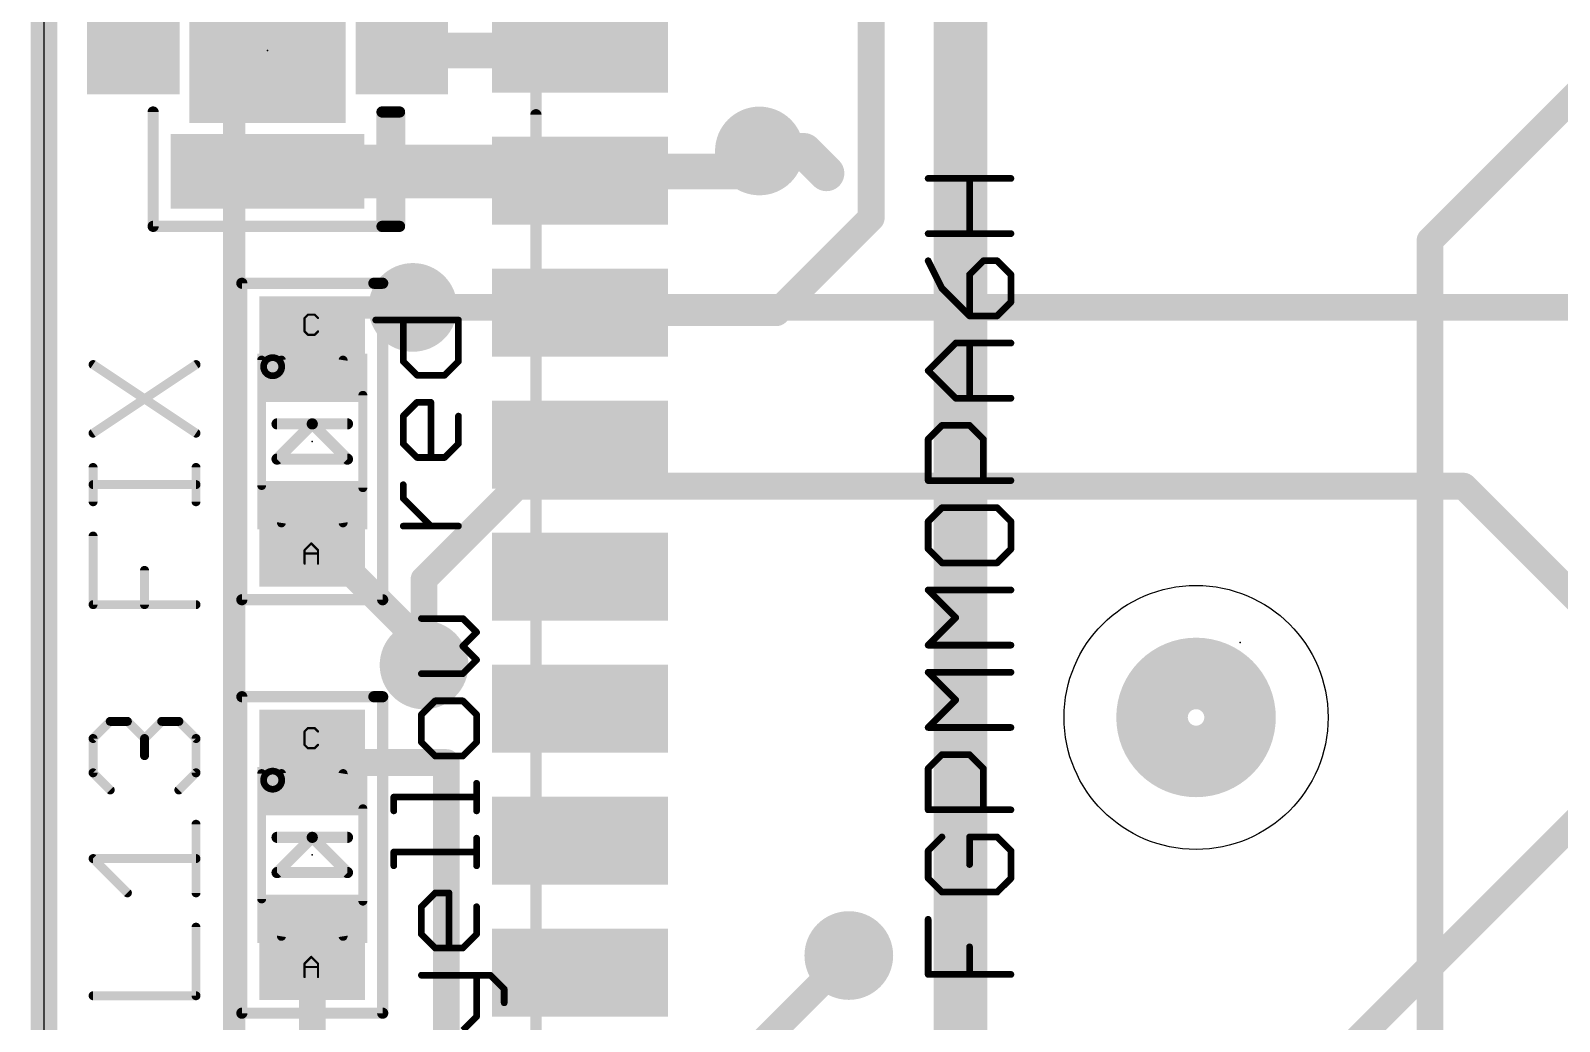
# Model space of a CAD drawing. Extents: x -4.4 to 68.7, y -2.2 to 55.1.
# Drawn here: x -0.15 to 17.22, y 18.05 to 29.31 of the extents above; entities that cross this region are included whole.
import ezdxf

# ---------------------------------------------------------------- set-up
doc = ezdxf.new("R2010")
doc.units = 0
for name, color, linetype in [('1', 12, 'CONTINUOUS'), ('16', 132, 'CONTINUOUS'), ('18', 110, 'CONTINUOUS'), ('20', 53, 'CONTINUOUS'), ('21', 40, 'CONTINUOUS'), ('23', 53, 'CONTINUOUS'), ('27', 253, 'CONTINUOUS'), ('41', 12, 'CONTINUOUS'), ('51', 253, 'CONTINUOUS')]:
    doc.layers.add(name, color=color, linetype=linetype)

# ---------------------------------------------------------------- blocks, each defined once
blk = doc.blocks.new('RECT')
blk.add_solid([(-0.5, -0.5), (0.5, -0.5), (-0.5, 0.5), (0.5, 0.5)])
blk = doc.blocks.new('ROUNDV')
at = {"const_width": 0.5}
blk.add_lwpolyline([(0, -0.25, 1), (0, 0.25, 1), (0, -0.25)], format="xyb", dxfattribs=at)

msp = doc.modelspace()

# ---------------------------------------------------------------- linework, layer by layer
at = {"layer": '1'}
for points, const_width in [([(10.414, 32.004), (10.414, 15.24)], 0.6096), ([(9.398, 27.178), (9.398, 31.496)], 0.3048), ([(19.873, 31.049), (15.748, 26.924)], 0.3048), ([(4.065, 29.083), (6.07, 29.083)], 0.4064), ([(6.07, 29.083), (6.089, 29.102)], 0.4064), ([(7.896, 27.708), (8.128, 27.94)], 0.4064), ([(2.54, 27.708), (5.983, 27.708)], 0.6096), ([(5.983, 27.708), (6.089, 27.602)], 0.6096), ([(2.54, 27.708), (7.896, 27.708)], 0.4064), ([(8.322, 26.102), (9.398, 27.178)], 0.3048), ([(15.748, 26.924), (15.748, 17.78)], 0.3048), ([(3.048, 25.688), (3.522, 26.162)], 0.254), ([(3.522, 26.162), (4.191, 26.162)], 0.254), ([(6.089, 26.102), (8.322, 26.102)], 0.3048), ([(3.048, 23.588), (4.318, 22.318)], 0.3048), ([(4.318, 22.318), (4.318, 22.098)], 0.3048), ([(3.048, 20.989), (4.572, 20.989)], 0.3048), ([(4.572, 20.989), (4.572, 17.102)], 0.3048), ([(3.048, 17.526), (3.048, 18.889)], 0.3048), ([(7.45, 17.102), (9.144, 18.796)], 0.3048)]:
    msp.add_lwpolyline(points, dxfattribs=dict(at, const_width=const_width))
for points, const_width in [([(4.065, 29.1846, 1), (4.065, 28.9814)], 0.2032), ([(5.9982, 29.1548, 1), (6.1418, 29.0112)], 0.2032), ([(6.1608, 29.0302, 1), (6.0172, 29.1738)], 0.2032), ([(6.07, 28.9814, 1), (6.07, 29.1846)], 0.2032), ([(8.1998, 27.8682, 1), (8.0562, 28.0118)], 0.2032), ([(2.54, 27.8604, 1), (2.54, 27.5556)], 0.3048), ([(6.0908, 27.8158, 1), (5.8752, 27.6002)], 0.3048), ([(5.983, 27.5556, 1), (5.983, 27.8604)], 0.3048), ([(2.54, 27.8096, 1), (2.54, 27.6064)], 0.2032), ([(5.9812, 27.4942, 1), (6.1968, 27.7098)], 0.3048), ([(7.8242, 27.7798, 1), (7.9678, 27.6362)], 0.2032), ([(7.896, 27.6064, 1), (7.896, 27.8096)], 0.2032), ([(9.4519, 27.1241, 1), (9.3441, 27.2319)], 0.1524), ([(9.3218, 27.178, 1), (9.4742, 27.178)], 0.1524), ([(15.8242, 26.924, 1), (15.6718, 26.924)], 0.1524), ([(15.6941, 26.9779, 1), (15.8019, 26.8701)], 0.1524), ([(3.522, 26.2255, 1), (3.522, 26.0985)], 0.127), ([(3.5669, 26.1171, 1), (3.4771, 26.2069)], 0.127), ([(4.191, 26.0985, 1), (4.191, 26.2255)], 0.127), ([(6.089, 26.1782, 1), (6.089, 26.0258)], 0.1524), ([(8.2681, 26.1559, 1), (8.3759, 26.0481)], 0.1524), ([(8.322, 26.0258, 1), (8.322, 26.1782)], 0.1524), ([(3.0031, 25.7329, 1), (3.0929, 25.6431)], 0.127), ([(3.1019, 23.6419, 1), (2.9941, 23.5341)], 0.1524), ([(4.3942, 22.318, 1), (4.2418, 22.318)], 0.1524), ([(4.2641, 22.2641, 1), (4.3719, 22.3719)], 0.1524), ([(4.2418, 22.098, 1), (4.3942, 22.098)], 0.1524), ([(3.048, 21.0652, 1), (3.048, 20.9128)], 0.1524), ([(4.6482, 20.989, 1), (4.4958, 20.989)], 0.1524), ([(4.572, 20.9128, 1), (4.572, 21.0652)], 0.1524), ([(3.1242, 18.889, 1), (2.9718, 18.889)], 0.1524), ([(9.1979, 18.7421, 1), (9.0901, 18.8499)], 0.1524)]:
    msp.add_lwpolyline(points, format="xyb", dxfattribs=dict(at, const_width=const_width))
at = {"layer": '16'}
for points, const_width in [([(0, 53.34), (0, 0)], 0.3048), ([(2.159, 6.604), (2.159, 46.609)], 0.254), ([(8.128, 27.94), (8.636, 27.94)], 0.4064), ([(8.636, 27.94), (8.89, 27.686)], 0.4064), ([(4.191, 26.162), (22.606, 26.162)], 0.3048), ([(5.3756, 24.13), (4.318, 23.0724)], 0.3048), ([(16.129, 24.13), (5.3756, 24.13)], 0.3048), ([(16.129, 24.13), (17.78, 22.479)], 0.3048), ([(4.318, 23.0724), (4.318, 22.098)], 0.3048), ([(17.653, 20.574), (14.605, 17.526)], 0.3048)]:
    msp.add_lwpolyline(points, dxfattribs=dict(at, const_width=const_width))
for points, const_width in [([(8.128, 28.0416, 1), (8.128, 27.8384)], 0.2032), ([(8.7078, 28.0118, 1), (8.5642, 27.8682)], 0.2032), ([(8.636, 27.8384, 1), (8.636, 28.0416)], 0.2032), ([(8.8182, 27.6142, 1), (8.9618, 27.7578)], 0.2032), ([(4.191, 26.2382, 1), (4.191, 26.0858)], 0.1524), ([(5.3756, 24.2062, 1), (5.3756, 24.0538)], 0.1524), ([(5.4295, 24.0761, 1), (5.3217, 24.1839)], 0.1524), ([(16.1829, 24.1839, 1), (16.0751, 24.0761)], 0.1524), ([(16.129, 24.0538, 1), (16.129, 24.2062)], 0.1524), ([(4.3942, 23.0724, 1), (4.2418, 23.0724)], 0.1524), ([(4.2641, 23.1263, 1), (4.3719, 23.0185)], 0.1524), ([(4.2418, 22.098, 1), (4.3942, 22.098)], 0.1524)]:
    msp.add_lwpolyline(points, format="xyb", dxfattribs=dict(at, const_width=const_width))
at = {"layer": '20'}
msp.add_line((0, 53.34), (0, 0), dxfattribs=at)
msp.add_circle((13.089, 21.502), 1.5, dxfattribs=at)
at = {"layer": '21'}
for points, const_width in [([(1.24, 27.083), (1.24, 28.383)], 0.127), ([(3.84, 27.083), (3.84, 28.383)], 0.127), ([(4.04, 28.383), (3.84, 28.383)], 0.127), ([(3.94, 27.083), (3.94, 28.383)], 0.127), ([(4.04, 27.083), (4.04, 28.383)], 0.127), ([(5.589, 16.352), (5.589, 28.352)], 0.127), ([(1.24, 27.083), (3.84, 27.083)], 0.127), ([(4.04, 27.083), (3.84, 27.083)], 0.127), ([(2.248, 22.8395), (2.248, 26.4365)], 0.127), ([(2.248, 26.4365), (3.745, 26.4365)], 0.127), ([(3.748, 26.4365), (3.848, 26.4365)], 0.127), ([(3.848, 26.4365), (3.848, 22.8395)], 0.127), ([(0.5578, 24.7328), (1.7272, 25.5124)], 0.1016), ([(0.5578, 25.5124), (1.7272, 24.7328)], 0.1016), ([(2.648, 24.838), (3.048, 24.838)], 0.127), ([(3.048, 24.838), (2.648, 24.438)], 0.127), ([(3.048, 24.838), (3.448, 24.838)], 0.127), ([(3.448, 24.438), (3.048, 24.838)], 0.127), ([(2.648, 24.438), (3.448, 24.438)], 0.127), ([(0.5578, 23.9532), (0.5578, 24.343)], 0.1016), ([(1.7272, 23.9532), (1.7272, 24.343)], 0.1016), ([(1.7272, 24.1481), (0.5578, 24.1481)], 0.1016), ([(0.5578, 22.7838), (0.5578, 23.5634)], 0.1016), ([(1.1425, 22.7838), (1.1425, 23.1736)], 0.1016), ([(1.7272, 22.7838), (0.5578, 22.7838)], 0.1016), ([(3.848, 22.8395), (2.248, 22.8395)], 0.127), ([(2.248, 18.1405), (2.248, 21.7375)], 0.127), ([(2.248, 21.7375), (3.745, 21.7375)], 0.127), ([(3.748, 21.7375), (3.848, 21.7375)], 0.127), ([(3.848, 21.7375), (3.848, 18.1405)], 0.127), ([(0.5578, 21.2623), (0.7527, 21.4572)], 0.1016), ([(0.7527, 21.4572), (0.9476, 21.4572)], 0.1016), ([(0.9476, 21.4572), (1.1425, 21.2623)], 0.1016), ([(1.1425, 21.2623), (1.3374, 21.4572)], 0.1016), ([(1.3374, 21.4572), (1.5323, 21.4572)], 0.1016), ([(1.5323, 21.4572), (1.7272, 21.2623)], 0.1016), ([(0.5578, 20.8725), (0.5578, 21.2623)], 0.1016), ([(1.1425, 21.2623), (1.1425, 21.0674)], 0.1016), ([(1.7272, 21.2623), (1.7272, 20.8725)], 0.1016), ([(0.7527, 20.6776), (0.5578, 20.8725)], 0.1016), ([(1.7272, 20.8725), (1.5323, 20.6776)], 0.1016), ([(1.7272, 19.5082), (1.7272, 20.2878)], 0.1016), ([(2.648, 20.139), (3.048, 20.139)], 0.127), ([(3.048, 20.139), (2.648, 19.739)], 0.127), ([(3.048, 20.139), (3.448, 20.139)], 0.127), ([(3.448, 19.739), (3.048, 20.139)], 0.127), ([(0.9476, 19.5082), (0.5578, 19.898)], 0.1016), ([(0.5578, 19.898), (1.7272, 19.898)], 0.1016), ([(2.648, 19.739), (3.448, 19.739)], 0.127), ([(1.7272, 18.3388), (1.7272, 19.1184)], 0.1016), ([(0.5578, 18.3388), (1.7272, 18.3388)], 0.1016), ([(3.848, 18.1405), (2.248, 18.1405)], 0.127)]:
    msp.add_lwpolyline(points, dxfattribs=dict(at, const_width=const_width))
for points, const_width in [([(1.2717, 28.383, 1), (1.2083, 28.383)], 0.0635), ([(3.8718, 28.383, 1), (3.8083, 28.383)], 0.0635), ([(3.84, 28.4148, 1), (3.84, 28.3513)], 0.0635), ([(3.9718, 28.383, 1), (3.9083, 28.383)], 0.0635), ([(4.0717, 28.383, 1), (4.0083, 28.383)], 0.0635), ([(4.04, 28.3513, 1), (4.04, 28.4148)], 0.0635), ([(5.6208, 28.352, 1), (5.5573, 28.352)], 0.0635), ([(1.24, 27.1148, 1), (1.24, 27.0513)], 0.0635), ([(1.2083, 27.083, 1), (1.2717, 27.083)], 0.0635), ([(3.84, 27.1148, 1), (3.84, 27.0513)], 0.0635), ([(3.8083, 27.083, 1), (3.8718, 27.083)], 0.0635), ([(3.84, 27.0513, 1), (3.84, 27.1148)], 0.0635), ([(3.9083, 27.083, 1), (3.9718, 27.083)], 0.0635), ([(4.0083, 27.083, 1), (4.0717, 27.083)], 0.0635), ([(4.04, 27.0513, 1), (4.04, 27.1148)], 0.0635), ([(2.248, 26.4683, 1), (2.248, 26.4048)], 0.0635), ([(2.2798, 26.4365, 1), (2.2163, 26.4365)], 0.0635), ([(3.748, 26.4683, 1), (3.748, 26.4048)], 0.0635), ([(3.745, 26.4048, 1), (3.745, 26.4683)], 0.0635), ([(3.8798, 26.4365, 1), (3.8163, 26.4365)], 0.0635), ([(3.848, 26.4048, 1), (3.848, 26.4683)], 0.0635), ([(0.5719, 25.5335, 1), (0.5437, 25.4913)], 0.0508), ([(1.7413, 25.4913, 1), (1.7131, 25.5335)], 0.0508), ([(2.648, 24.8697, 1), (2.648, 24.8063)], 0.0635), ([(3.0705, 24.8605, 1), (3.0255, 24.8155)], 0.0635), ([(3.048, 24.8697, 1), (3.048, 24.8063)], 0.0635), ([(3.0705, 24.8155, 1), (3.0255, 24.8605)], 0.0635), ([(3.048, 24.8063, 1), (3.048, 24.8697)], 0.0635), ([(3.448, 24.8063, 1), (3.448, 24.8697)], 0.0635), ([(0.5437, 24.7539, 1), (0.5719, 24.7117)], 0.0508), ([(1.7131, 24.7117, 1), (1.7413, 24.7539)], 0.0508), ([(2.6255, 24.4605, 1), (2.6705, 24.4155)], 0.0635), ([(2.648, 24.4698, 1), (2.648, 24.4063)], 0.0635), ([(3.4255, 24.4155, 1), (3.4705, 24.4605)], 0.0635), ([(3.448, 24.4063, 1), (3.448, 24.4698)], 0.0635), ([(0.5832, 24.343, 1), (0.5324, 24.343)], 0.0508), ([(1.7526, 24.343, 1), (1.7018, 24.343)], 0.0508), ([(0.5578, 24.1735, 1), (0.5578, 24.1227)], 0.0508), ([(1.7272, 24.1227, 1), (1.7272, 24.1735)], 0.0508), ([(0.5324, 23.9532, 1), (0.5832, 23.9532)], 0.0508), ([(1.7018, 23.9532, 1), (1.7526, 23.9532)], 0.0508), ([(0.5832, 23.5634, 1), (0.5324, 23.5634)], 0.0508), ([(1.1679, 23.1736, 1), (1.1171, 23.1736)], 0.0508), ([(0.5578, 22.8092, 1), (0.5578, 22.7584)], 0.0508), ([(0.5324, 22.7838, 1), (0.5832, 22.7838)], 0.0508), ([(1.1171, 22.7838, 1), (1.1679, 22.7838)], 0.0508), ([(1.7272, 22.7584, 1), (1.7272, 22.8092)], 0.0508), ([(2.248, 22.8712, 1), (2.248, 22.8078)], 0.0635), ([(2.2163, 22.8395, 1), (2.2798, 22.8395)], 0.0635), ([(3.8163, 22.8395, 1), (3.8798, 22.8395)], 0.0635), ([(3.848, 22.8078, 1), (3.848, 22.8712)], 0.0635), ([(2.248, 21.7692, 1), (2.248, 21.7058)], 0.0635), ([(2.2798, 21.7375, 1), (2.2163, 21.7375)], 0.0635), ([(3.748, 21.7692, 1), (3.748, 21.7058)], 0.0635), ([(3.745, 21.7058, 1), (3.745, 21.7692)], 0.0635), ([(3.8798, 21.7375, 1), (3.8163, 21.7375)], 0.0635), ([(3.848, 21.7058, 1), (3.848, 21.7692)], 0.0635), ([(0.7527, 21.4826, 1), (0.7527, 21.4318)], 0.0508), ([(0.7707, 21.4392, 1), (0.7347, 21.4752)], 0.0508), ([(0.9656, 21.4752, 1), (0.9296, 21.4392)], 0.0508), ([(0.9476, 21.4318, 1), (0.9476, 21.4826)], 0.0508), ([(1.3374, 21.4826, 1), (1.3374, 21.4318)], 0.0508), ([(1.3554, 21.4392, 1), (1.3194, 21.4752)], 0.0508), ([(1.5503, 21.4752, 1), (1.5143, 21.4392)], 0.0508), ([(1.5323, 21.4318, 1), (1.5323, 21.4826)], 0.0508), ([(0.5398, 21.2803, 1), (0.5758, 21.2443)], 0.0508), ([(0.5832, 21.2623, 1), (0.5324, 21.2623)], 0.0508), ([(1.1245, 21.2803, 1), (1.1605, 21.2443)], 0.0508), ([(1.1679, 21.2623, 1), (1.1171, 21.2623)], 0.0508), ([(1.1245, 21.2443, 1), (1.1605, 21.2803)], 0.0508), ([(1.7526, 21.2623, 1), (1.7018, 21.2623)], 0.0508), ([(1.7092, 21.2443, 1), (1.7452, 21.2803)], 0.0508), ([(1.1171, 21.0674, 1), (1.1679, 21.0674)], 0.0508), ([(0.5758, 20.8905, 1), (0.5398, 20.8545)], 0.0508), ([(0.5324, 20.8725, 1), (0.5832, 20.8725)], 0.0508), ([(1.7018, 20.8725, 1), (1.7526, 20.8725)], 0.0508), ([(1.7452, 20.8545, 1), (1.7092, 20.8905)], 0.0508), ([(0.7347, 20.6596, 1), (0.7707, 20.6956)], 0.0508), ([(1.5143, 20.6956, 1), (1.5503, 20.6596)], 0.0508), ([(1.7526, 20.2878, 1), (1.7018, 20.2878)], 0.0508), ([(2.648, 20.1707, 1), (2.648, 20.1073)], 0.0635), ([(3.0705, 20.1615, 1), (3.0255, 20.1165)], 0.0635), ([(3.048, 20.1707, 1), (3.048, 20.1073)], 0.0635), ([(3.0705, 20.1165, 1), (3.0255, 20.1615)], 0.0635), ([(3.048, 20.1073, 1), (3.048, 20.1707)], 0.0635), ([(3.448, 20.1073, 1), (3.448, 20.1707)], 0.0635), ([(0.5758, 19.916, 1), (0.5398, 19.88)], 0.0508), ([(0.5578, 19.9234, 1), (0.5578, 19.8726)], 0.0508), ([(1.7272, 19.8726, 1), (1.7272, 19.9234)], 0.0508), ([(2.648, 19.7707, 1), (2.648, 19.7073)], 0.0635), ([(3.448, 19.7073, 1), (3.448, 19.7707)], 0.0635), ([(2.6255, 19.7615, 1), (2.6705, 19.7165)], 0.0635), ([(3.4255, 19.7165, 1), (3.4705, 19.7615)], 0.0635), ([(0.9296, 19.4902, 1), (0.9656, 19.5262)], 0.0508), ([(1.7018, 19.5082, 1), (1.7526, 19.5082)], 0.0508), ([(1.7526, 19.1184, 1), (1.7018, 19.1184)], 0.0508), ([(0.5578, 18.3642, 1), (0.5578, 18.3134)], 0.0508), ([(1.7018, 18.3388, 1), (1.7526, 18.3388)], 0.0508), ([(1.7272, 18.3134, 1), (1.7272, 18.3642)], 0.0508), ([(2.248, 18.1722, 1), (2.248, 18.1088)], 0.0635), ([(2.2163, 18.1405, 1), (2.2798, 18.1405)], 0.0635), ([(3.8163, 18.1405, 1), (3.8798, 18.1405)], 0.0635), ([(3.848, 18.1088, 1), (3.848, 18.1722)], 0.0635)]:
    msp.add_lwpolyline(points, format="xyb", dxfattribs=dict(at, const_width=const_width))
at = {"layer": '23'}
for p in [(2.54, 29.083), (3.048, 24.638), (13.589, 22.352), (3.048, 19.939)]:
    msp.add_point(p, dxfattribs=at)
at = {"layer": '27', "const_width": 0.0762}
for points in [[(10.0453, 27.6278), (10.9859, 27.6278)], [(10.5156, 27.0008), (10.5156, 27.6278)], [(10.9859, 27.0008), (10.0453, 27.0008)], [(10.0453, 26.6923), (10.2021, 26.3788)], [(10.6724, 26.6923), (10.5156, 26.5356)], [(10.8291, 26.6923), (10.6724, 26.6923)], [(10.9859, 26.5356), (10.8291, 26.6923)], [(10.2021, 26.3788), (10.5156, 26.0653)], [(10.5156, 26.5356), (10.5156, 26.0653)], [(10.9859, 26.222), (10.9859, 26.5356)], [(10.8291, 26.0653), (10.9859, 26.222)], [(3.7683, 26.0186), (4.7089, 26.0186)], [(4.0818, 25.5483), (4.0818, 26.0186)], [(4.7089, 26.0186), (4.7089, 25.5483)], [(10.5156, 26.0653), (10.8291, 26.0653)], [(10.0453, 25.4433), (10.3588, 25.7568)], [(10.3588, 25.7568), (10.9859, 25.7568)], [(10.5156, 25.1297), (10.5156, 25.7568)], [(4.2386, 25.3916), (4.0818, 25.5483)], [(4.7089, 25.5483), (4.5521, 25.3916)], [(4.5521, 25.3916), (4.2386, 25.3916)], [(10.3588, 25.1297), (10.0453, 25.4433)], [(4.0818, 24.9264), (4.2386, 25.0831)], [(4.2386, 25.0831), (4.3954, 25.0831)], [(4.3954, 25.0831), (4.3954, 24.4561)], [(10.9859, 25.1297), (10.3588, 25.1297)], [(4.0818, 24.6128), (4.0818, 24.9264)], [(4.7089, 24.9264), (4.7089, 24.6128)], [(10.0453, 24.6645), (10.2021, 24.8213)], [(10.2021, 24.8213), (10.5156, 24.8213)], [(10.5156, 24.8213), (10.6724, 24.6645)], [(10.0453, 24.1942), (10.0453, 24.6645)], [(10.6724, 24.6645), (10.6724, 24.1942)], [(4.2386, 24.4561), (4.0818, 24.6128)], [(4.5521, 24.4561), (4.2386, 24.4561)], [(4.7089, 24.6128), (4.5521, 24.4561)], [(4.0818, 23.99), (4.0818, 24.1468)], [(10.9859, 24.1942), (10.0453, 24.1942)], [(4.3954, 23.6765), (4.0818, 23.99)], [(10.2021, 23.8858), (10.0453, 23.729)], [(10.8291, 23.8858), (10.2021, 23.8858)], [(10.9859, 23.729), (10.8291, 23.8858)], [(4.7089, 23.6765), (4.0818, 23.6765)], [(10.0453, 23.729), (10.0453, 23.4155)], [(10.9859, 23.4155), (10.9859, 23.729)], [(10.0453, 23.4155), (10.2021, 23.2587)], [(10.8291, 23.2587), (10.9859, 23.4155)], [(10.2021, 23.2587), (10.8291, 23.2587)], [(10.3588, 22.6367), (10.0453, 22.9502)], [(10.0453, 22.9502), (10.9859, 22.9502)], [(4.7581, 22.6261), (4.2878, 22.6261)], [(4.9149, 22.4693), (4.7581, 22.6261)], [(10.0453, 22.3232), (10.3588, 22.6367)], [(4.7581, 22.3125), (4.9149, 22.4693)], [(4.9149, 22.1558), (4.7581, 22.3125)], [(10.9859, 22.3232), (10.0453, 22.3232)], [(4.7581, 21.999), (4.9149, 22.1558)], [(4.2878, 21.999), (4.7581, 21.999)], [(10.3588, 21.7012), (10.0453, 22.0147)], [(10.0453, 22.0147), (10.9859, 22.0147)], [(4.4446, 21.6906), (4.2878, 21.5338)], [(4.7581, 21.6906), (4.4446, 21.6906)], [(4.9149, 21.5338), (4.7581, 21.6906)], [(10.0453, 21.3877), (10.3588, 21.7012)], [(4.2878, 21.5338), (4.2878, 21.2203)], [(4.9149, 21.2203), (4.9149, 21.5338)], [(10.9859, 21.3877), (10.0453, 21.3877)], [(4.2878, 21.2203), (4.4446, 21.0635)], [(4.7581, 21.0635), (4.9149, 21.2203)], [(4.4446, 21.0635), (4.7581, 21.0635)], [(10.0453, 20.9224), (10.2021, 21.0792)], [(10.2021, 21.0792), (10.5156, 21.0792)], [(10.5156, 21.0792), (10.6724, 20.9224)], [(10.0453, 20.4521), (10.0453, 20.9224)], [(10.6724, 20.9224), (10.6724, 20.4521)], [(4.9149, 20.4398), (4.9149, 20.7534)], [(3.9743, 20.4398), (3.9743, 20.5966)], [(3.9743, 20.5966), (4.9149, 20.5966)], [(10.9859, 20.4521), (10.0453, 20.4521)], [(4.9149, 19.8161), (4.9149, 20.1297)], [(10.2021, 20.1437), (10.0453, 19.9869)], [(10.8291, 20.1437), (10.5156, 20.1437)], [(10.5156, 20.1437), (10.5156, 19.8302)], [(10.9859, 19.9869), (10.8291, 20.1437)], [(3.9743, 19.8161), (3.9743, 19.9729)], [(3.9743, 19.9729), (4.9149, 19.9729)], [(10.0453, 19.9869), (10.0453, 19.6734)], [(10.9859, 19.6734), (10.9859, 19.9869)], [(10.0453, 19.6734), (10.2021, 19.5166)], [(10.8291, 19.5166), (10.9859, 19.6734)], [(4.2878, 19.3509), (4.4446, 19.5077)], [(4.4446, 19.5077), (4.6014, 19.5077)], [(4.6014, 19.5077), (4.6014, 18.8806)], [(10.2021, 19.5166), (10.8291, 19.5166)], [(4.2878, 19.0374), (4.2878, 19.3509)], [(4.9149, 19.3509), (4.9149, 19.0374)], [(10.0453, 18.5811), (10.0453, 19.2082)], [(4.4446, 18.8806), (4.2878, 19.0374)], [(4.9149, 19.0374), (4.7581, 18.8806)], [(4.7581, 18.8806), (4.4446, 18.8806)], [(10.5156, 18.5811), (10.5156, 18.8946)], [(4.2878, 18.5722), (5.0717, 18.5722)], [(4.9149, 18.1019), (4.9149, 18.5722)], [(5.0717, 18.5722), (5.2284, 18.4154)], [(10.9859, 18.5811), (10.0453, 18.5811)], [(5.2284, 18.4154), (5.2284, 18.2586)], [(4.7581, 17.9451), (4.9149, 18.1019)]]:
    msp.add_lwpolyline(points, dxfattribs=at)
at = {"layer": '27', "const_width": 0.0381}
for points in [[(10.0453, 27.6469, 1), (10.0453, 27.6088)], [(10.5347, 27.6278, 1), (10.4966, 27.6278)], [(10.9859, 27.6088, 1), (10.9859, 27.6469)], [(10.0453, 27.0198, 1), (10.0453, 26.9817)], [(10.4966, 27.0008, 1), (10.5347, 27.0008)], [(10.9859, 26.9817, 1), (10.9859, 27.0198)], [(10.0623, 26.7008, 1), (10.0283, 26.6838)], [(10.6724, 26.7114, 1), (10.6724, 26.6733)], [(10.6858, 26.6788, 1), (10.6589, 26.7058)], [(10.8426, 26.7058, 1), (10.8157, 26.6788)], [(10.8291, 26.6733, 1), (10.8291, 26.7114)], [(10.2155, 26.3923, 1), (10.1886, 26.3653)], [(10.185, 26.3703, 1), (10.2191, 26.3873)], [(10.5021, 26.549, 1), (10.5291, 26.5221)], [(10.5347, 26.5356, 1), (10.4966, 26.5356)], [(11.005, 26.5356, 1), (10.9669, 26.5356)], [(10.9724, 26.5221, 1), (10.9994, 26.549)], [(10.9669, 26.222, 1), (11.005, 26.222)], [(10.9994, 26.2085, 1), (10.9724, 26.2355)], [(3.7683, 26.0377, 1), (3.7683, 25.9996)], [(4.1009, 26.0186, 1), (4.0628, 26.0186)], [(4.7279, 26.0186, 1), (4.6898, 26.0186)], [(4.7089, 25.9996, 1), (4.7089, 26.0377)], [(10.5156, 26.0843, 1), (10.5156, 26.0462)], [(10.4966, 26.0653, 1), (10.5347, 26.0653)], [(10.5021, 26.0518, 1), (10.5291, 26.0787)], [(10.8157, 26.0787, 1), (10.8426, 26.0518)], [(10.8291, 26.0462, 1), (10.8291, 26.0843)], [(10.3588, 25.7759, 1), (10.3588, 25.7378)], [(10.3723, 25.7433, 1), (10.3454, 25.7703)], [(10.5347, 25.7568, 1), (10.4966, 25.7568)], [(10.9859, 25.7378, 1), (10.9859, 25.7759)], [(4.0953, 25.5618, 1), (4.0684, 25.5349)], [(4.0628, 25.5483, 1), (4.1009, 25.5483)], [(4.6898, 25.5483, 1), (4.7279, 25.5483)], [(4.7224, 25.5349, 1), (4.6954, 25.5618)], [(4.2386, 25.4106, 1), (4.2386, 25.3725)], [(4.2251, 25.3781, 1), (4.2521, 25.405)], [(4.5387, 25.405, 1), (4.5656, 25.3781)], [(4.5521, 25.3725, 1), (4.5521, 25.4106)], [(10.0588, 25.4567, 1), (10.0318, 25.4298)], [(10.0318, 25.4567, 1), (10.0588, 25.4298)], [(4.2386, 25.1022, 1), (4.2386, 25.0641)], [(4.2521, 25.0697, 1), (4.2251, 25.0966)], [(4.4144, 25.0831, 1), (4.3763, 25.0831)], [(4.3954, 25.0641, 1), (4.3954, 25.1022)], [(10.3588, 25.1488, 1), (10.3588, 25.1107)], [(10.3454, 25.1163, 1), (10.3723, 25.1432)], [(10.4966, 25.1297, 1), (10.5347, 25.1297)], [(10.9859, 25.1107, 1), (10.9859, 25.1488)], [(4.1009, 24.9264, 1), (4.0628, 24.9264)], [(4.0684, 24.9398, 1), (4.0953, 24.9129)], [(4.7279, 24.9264, 1), (4.6898, 24.9264)], [(10.2021, 24.8403, 1), (10.2021, 24.8022)], [(10.2155, 24.8078, 1), (10.1886, 24.8348)], [(10.5291, 24.8348, 1), (10.5021, 24.8078)], [(10.5156, 24.8022, 1), (10.5156, 24.8403)], [(10.0643, 24.6645, 1), (10.0262, 24.6645)], [(10.0318, 24.678, 1), (10.0588, 24.651)], [(10.6914, 24.6645, 1), (10.6533, 24.6645)], [(10.6589, 24.651, 1), (10.6858, 24.678)], [(4.0953, 24.6263, 1), (4.0684, 24.5994)], [(4.0628, 24.6128, 1), (4.1009, 24.6128)], [(4.2386, 24.4751, 1), (4.2386, 24.437)], [(4.5521, 24.437, 1), (4.5521, 24.4751)], [(4.6898, 24.6128, 1), (4.7279, 24.6128)], [(4.7224, 24.5994, 1), (4.6954, 24.6263)], [(4.2251, 24.4426, 1), (4.2521, 24.4695)], [(4.3763, 24.4561, 1), (4.4144, 24.4561)], [(4.5387, 24.4695, 1), (4.5656, 24.4426)], [(4.1009, 24.1468, 1), (4.0628, 24.1468)], [(10.0262, 24.1942, 1), (10.0643, 24.1942)], [(10.0453, 24.2133, 1), (10.0453, 24.1752)], [(10.6533, 24.1942, 1), (10.6914, 24.1942)], [(10.9859, 24.1752, 1), (10.9859, 24.2133)], [(4.0953, 24.0035, 1), (4.0684, 23.9765)], [(4.0628, 23.99, 1), (4.1009, 23.99)], [(10.2021, 23.9048, 1), (10.2021, 23.8667)], [(10.2155, 23.8723, 1), (10.1886, 23.8992)], [(10.8426, 23.8992, 1), (10.8157, 23.8723)], [(10.8291, 23.8667, 1), (10.8291, 23.9048)], [(4.0818, 23.6955, 1), (4.0818, 23.6574)], [(4.3819, 23.663, 1), (4.4088, 23.6899)], [(4.7089, 23.6574, 1), (4.7089, 23.6955)], [(10.0643, 23.729, 1), (10.0262, 23.729)], [(10.0318, 23.7425, 1), (10.0588, 23.7155)], [(11.005, 23.729, 1), (10.9669, 23.729)], [(10.9724, 23.7155, 1), (10.9994, 23.7425)], [(10.0588, 23.4289, 1), (10.0318, 23.402)], [(10.9994, 23.402, 1), (10.9724, 23.4289)], [(10.0262, 23.4155, 1), (10.0643, 23.4155)], [(10.2021, 23.2777, 1), (10.2021, 23.2396)], [(10.1886, 23.2452, 1), (10.2155, 23.2722)], [(10.8157, 23.2722, 1), (10.8426, 23.2452)], [(10.8291, 23.2396, 1), (10.8291, 23.2777)], [(10.9669, 23.4155, 1), (11.005, 23.4155)], [(10.0588, 22.9637, 1), (10.0318, 22.9368)], [(10.0453, 22.9693, 1), (10.0453, 22.9312)], [(10.9859, 22.9312, 1), (10.9859, 22.9693)], [(4.2878, 22.6451, 1), (4.2878, 22.607)], [(4.7716, 22.6396, 1), (4.7447, 22.6126)], [(4.7581, 22.607, 1), (4.7581, 22.6451)], [(10.3723, 22.6232, 1), (10.3454, 22.6502)], [(10.3454, 22.6232, 1), (10.3723, 22.6502)], [(4.9284, 22.4558, 1), (4.9014, 22.4828)], [(4.9014, 22.4558, 1), (4.9284, 22.4828)], [(4.7716, 22.326, 1), (4.7447, 22.2991)], [(4.7447, 22.326, 1), (4.7716, 22.2991)], [(10.0453, 22.3422, 1), (10.0453, 22.3041)], [(10.0318, 22.3366, 1), (10.0588, 22.3097)], [(10.9859, 22.3041, 1), (10.9859, 22.3422)], [(4.9014, 22.1423, 1), (4.9284, 22.1692)], [(4.9284, 22.1423, 1), (4.9014, 22.1692)], [(4.2878, 22.0181, 1), (4.2878, 21.98)], [(4.7447, 22.0125, 1), (4.7716, 21.9855)], [(4.7581, 21.98, 1), (4.7581, 22.0181)], [(10.0588, 22.0282, 1), (10.0318, 22.0013)], [(10.0453, 22.0338, 1), (10.0453, 21.9957)], [(10.9859, 21.9957, 1), (10.9859, 22.0338)], [(4.4446, 21.7096, 1), (4.4446, 21.6715)], [(4.4581, 21.6771, 1), (4.4311, 21.704)], [(4.7716, 21.704, 1), (4.7447, 21.6771)], [(4.7581, 21.6715, 1), (4.7581, 21.7096)], [(10.3723, 21.6877, 1), (10.3454, 21.7147)], [(10.3454, 21.6877, 1), (10.3723, 21.7147)], [(4.3069, 21.5338, 1), (4.2688, 21.5338)], [(4.2744, 21.5473, 1), (4.3013, 21.5203)], [(4.934, 21.5338, 1), (4.8959, 21.5338)], [(4.9014, 21.5203, 1), (4.9284, 21.5473)], [(10.0453, 21.4067, 1), (10.0453, 21.3686)], [(10.0318, 21.4011, 1), (10.0588, 21.3742)], [(10.9859, 21.3686, 1), (10.9859, 21.4067)], [(4.2688, 21.2203, 1), (4.3069, 21.2203)], [(4.3013, 21.2337, 1), (4.2744, 21.2068)], [(4.8959, 21.2203, 1), (4.934, 21.2203)], [(4.9284, 21.2068, 1), (4.9014, 21.2337)], [(4.4446, 21.0825, 1), (4.4446, 21.0444)], [(4.4311, 21.05, 1), (4.4581, 21.077)], [(4.7447, 21.077, 1), (4.7716, 21.05)], [(4.7581, 21.0444, 1), (4.7581, 21.0825)], [(10.2021, 21.0983, 1), (10.2021, 21.0602)], [(10.2155, 21.0657, 1), (10.1886, 21.0927)], [(10.5291, 21.0927, 1), (10.5021, 21.0657)], [(10.5156, 21.0602, 1), (10.5156, 21.0983)], [(10.0643, 20.9224, 1), (10.0262, 20.9224)], [(10.0318, 20.9359, 1), (10.0588, 20.909)], [(10.6914, 20.9224, 1), (10.6533, 20.9224)], [(10.6589, 20.909, 1), (10.6858, 20.9359)], [(4.934, 20.7534, 1), (4.8959, 20.7534)], [(3.9933, 20.5966, 1), (3.9552, 20.5966)], [(3.9743, 20.6156, 1), (3.9743, 20.5775)], [(4.9149, 20.5775, 1), (4.9149, 20.6156)], [(3.9552, 20.4398, 1), (3.9933, 20.4398)], [(4.8959, 20.4398, 1), (4.934, 20.4398)], [(10.0262, 20.4521, 1), (10.0643, 20.4521)], [(10.0453, 20.4712, 1), (10.0453, 20.4331)], [(10.6533, 20.4521, 1), (10.6914, 20.4521)], [(10.9859, 20.4331, 1), (10.9859, 20.4712)], [(4.934, 20.1297, 1), (4.8959, 20.1297)], [(10.2155, 20.1302, 1), (10.1886, 20.1572)], [(10.5156, 20.1627, 1), (10.5156, 20.1246)], [(10.5347, 20.1437, 1), (10.4966, 20.1437)], [(10.8426, 20.1572, 1), (10.8157, 20.1302)], [(10.8291, 20.1246, 1), (10.8291, 20.1627)], [(3.9743, 19.992, 1), (3.9743, 19.9539)], [(3.9933, 19.9729, 1), (3.9552, 19.9729)], [(4.9149, 19.9539, 1), (4.9149, 19.992)], [(10.0643, 19.9869, 1), (10.0262, 19.9869)], [(10.0318, 20.0004, 1), (10.0588, 19.9734)], [(11.005, 19.9869, 1), (10.9669, 19.9869)], [(10.9724, 19.9734, 1), (10.9994, 20.0004)], [(3.9552, 19.8161, 1), (3.9933, 19.8161)], [(4.8959, 19.8161, 1), (4.934, 19.8161)], [(10.4966, 19.8302, 1), (10.5347, 19.8302)], [(10.0262, 19.6734, 1), (10.0643, 19.6734)], [(10.0588, 19.6869, 1), (10.0318, 19.6599)], [(10.9669, 19.6734, 1), (11.005, 19.6734)], [(10.9994, 19.6599, 1), (10.9724, 19.6869)], [(4.4446, 19.5267, 1), (4.4446, 19.4886)], [(4.4581, 19.4942, 1), (4.4311, 19.5212)], [(4.6204, 19.5077, 1), (4.5823, 19.5077)], [(4.6014, 19.4886, 1), (4.6014, 19.5267)], [(10.2021, 19.5357, 1), (10.2021, 19.4976)], [(10.1886, 19.5031, 1), (10.2155, 19.5301)], [(10.8157, 19.5301, 1), (10.8426, 19.5031)], [(10.8291, 19.4976, 1), (10.8291, 19.5357)], [(4.3069, 19.3509, 1), (4.2688, 19.3509)], [(4.2744, 19.3644, 1), (4.3013, 19.3374)], [(4.934, 19.3509, 1), (4.8959, 19.3509)], [(10.0643, 19.2082, 1), (10.0262, 19.2082)], [(4.3013, 19.0509, 1), (4.2744, 19.0239)], [(4.2688, 19.0374, 1), (4.3069, 19.0374)], [(4.8959, 19.0374, 1), (4.934, 19.0374)], [(4.9284, 19.0239, 1), (4.9014, 19.0509)], [(4.4446, 18.8997, 1), (4.4446, 18.8616)], [(4.4311, 18.8671, 1), (4.4581, 18.8941)], [(4.5823, 18.8806, 1), (4.6204, 18.8806)], [(4.7447, 18.8941, 1), (4.7716, 18.8671)], [(4.7581, 18.8616, 1), (4.7581, 18.8997)], [(10.5347, 18.8946, 1), (10.4966, 18.8946)], [(4.2878, 18.5912, 1), (4.2878, 18.5531)], [(4.934, 18.5722, 1), (4.8959, 18.5722)], [(5.0851, 18.5856, 1), (5.0582, 18.5587)], [(5.0717, 18.5531, 1), (5.0717, 18.5912)], [(10.0262, 18.5811, 1), (10.0643, 18.5811)], [(10.0453, 18.6001, 1), (10.0453, 18.562)], [(10.4966, 18.5811, 1), (10.5347, 18.5811)], [(10.9859, 18.562, 1), (10.9859, 18.6001)], [(5.2475, 18.4154, 1), (5.2094, 18.4154)], [(5.215, 18.4019, 1), (5.2419, 18.4289)], [(5.2094, 18.2586, 1), (5.2475, 18.2586)], [(4.8959, 18.1019, 1), (4.934, 18.1019)], [(4.9284, 18.0884, 1), (4.9014, 18.1153)]]:
    msp.add_lwpolyline(points, format="xyb", dxfattribs=at)
at = {"layer": '51'}
for points, const_width in [([(5.589, 14.352), (5.589, 30.352)], 0.127), ([(2.9988, 26.0795), (2.9607, 26.0414)], 0.0254), ([(3.0751, 26.0795), (2.9988, 26.0795)], 0.0254), ([(3.1132, 26.0414), (3.0751, 26.0795)], 0.0254), ([(2.9607, 26.0414), (2.9607, 25.8888)], 0.0254), ([(2.9607, 25.8888), (2.9988, 25.8507)], 0.0254), ([(3.0751, 25.8507), (3.1132, 25.8888)], 0.0254), ([(2.9988, 25.8507), (3.0751, 25.8507)], 0.0254), ([(2.473, 24.138), (2.473, 25.563)], 0.1016), ([(3.623, 25.163), (3.623, 24.113)], 0.1016), ([(2.9607, 23.4032), (3.037, 23.4795)], 0.0254), ([(3.037, 23.4795), (3.1132, 23.4032)], 0.0254), ([(2.9607, 23.2507), (2.9607, 23.4032)], 0.0254), ([(2.9607, 23.3651), (3.1132, 23.3651)], 0.0254), ([(3.1132, 23.4032), (3.1132, 23.2507)], 0.0254), ([(2.9988, 21.3805), (2.9607, 21.3424)], 0.0254), ([(3.0751, 21.3805), (2.9988, 21.3805)], 0.0254), ([(3.1132, 21.3424), (3.0751, 21.3805)], 0.0254), ([(2.9607, 21.3424), (2.9607, 21.1898)], 0.0254), ([(2.9607, 21.1898), (2.9988, 21.1517)], 0.0254), ([(3.0751, 21.1517), (3.1132, 21.1898)], 0.0254), ([(2.9988, 21.1517), (3.0751, 21.1517)], 0.0254), ([(2.473, 19.439), (2.473, 20.864)], 0.1016), ([(3.623, 20.464), (3.623, 19.414)], 0.1016), ([(2.9607, 18.7042), (3.037, 18.7805)], 0.0254), ([(3.037, 18.7805), (3.1132, 18.7042)], 0.0254), ([(2.9607, 18.5517), (2.9607, 18.7042)], 0.0254), ([(2.9607, 18.6661), (3.1132, 18.6661)], 0.0254), ([(3.1132, 18.7042), (3.1132, 18.5517)], 0.0254)]:
    msp.add_lwpolyline(points, dxfattribs=dict(at, const_width=const_width))
for points, const_width in [([(2.9988, 26.0858, 1), (2.9988, 26.0731)], 0.0127), ([(3.0033, 26.075, 1), (2.9943, 26.084)], 0.0127), ([(3.0796, 26.084, 1), (3.0706, 26.075)], 0.0127), ([(3.0751, 26.0731, 1), (3.0751, 26.0858)], 0.0127), ([(2.9562, 26.0459, 1), (2.9652, 26.0369)], 0.0127), ([(2.9652, 25.8933, 1), (2.9562, 25.8843)], 0.0127), ([(2.967, 26.0414, 1), (2.9544, 26.0414)], 0.0127), ([(2.9544, 25.8888, 1), (2.967, 25.8888)], 0.0127), ([(3.1087, 26.0369, 1), (3.1177, 26.0459)], 0.0127), ([(3.1177, 25.8843, 1), (3.1087, 25.8933)], 0.0127), ([(2.9988, 25.8571, 1), (2.9988, 25.8443)], 0.0127), ([(2.9943, 25.8462, 1), (3.0033, 25.8552)], 0.0127), ([(3.0706, 25.8552, 1), (3.0796, 25.8462)], 0.0127), ([(3.0751, 25.8443, 1), (3.0751, 25.8571)], 0.0127), ([(2.4984, 25.563, 1), (2.4476, 25.563)], 0.0508), ([(2.598, 25.385, 1), (2.598, 25.591, 1), (2.598, 25.385)], 0.0762), ([(2.698, 25.563, 0.8571), (3.398, 25.563)], 0.1016), ([(2.7231, 25.5669, 1), (2.6729, 25.5591)], 0.0508), ([(3.4231, 25.5591, 1), (3.3729, 25.5669)], 0.0508), ([(3.6484, 25.163, 1), (3.5976, 25.163)], 0.0508), ([(2.4476, 24.138, 1), (2.4984, 24.138)], 0.0508), ([(3.398, 23.713, 0.8571), (2.698, 23.713)], 0.1016), ([(3.5976, 24.113, 1), (3.6484, 24.113)], 0.0508), ([(2.6729, 23.7169, 1), (2.7231, 23.7091)], 0.0508), ([(3.3729, 23.7091, 1), (3.4231, 23.7169)], 0.0508), ([(3.0415, 23.484, 1), (3.0325, 23.475)], 0.0127), ([(3.0415, 23.475, 1), (3.0325, 23.484)], 0.0127), ([(2.9562, 23.4077, 1), (2.9652, 23.3987)], 0.0127), ([(2.9607, 23.3714, 1), (2.9607, 23.3587)], 0.0127), ([(2.967, 23.4032, 1), (2.9544, 23.4032)], 0.0127), ([(3.1196, 23.4032, 1), (3.1069, 23.4032)], 0.0127), ([(3.1087, 23.3987, 1), (3.1177, 23.4077)], 0.0127), ([(3.1132, 23.3587, 1), (3.1132, 23.3714)], 0.0127), ([(2.9544, 23.2507, 1), (2.967, 23.2507)], 0.0127), ([(3.1069, 23.2507, 1), (3.1196, 23.2507)], 0.0127), ([(13.089, 21.002, 1), (13.089, 22.002, 1), (13.089, 21.002)], 0.8128), ([(2.9988, 21.3868, 1), (2.9988, 21.3741)], 0.0127), ([(3.0033, 21.376, 1), (2.9943, 21.385)], 0.0127), ([(3.0796, 21.385, 1), (3.0706, 21.376)], 0.0127), ([(3.0751, 21.3741, 1), (3.0751, 21.3868)], 0.0127), ([(2.9562, 21.3469, 1), (2.9652, 21.3379)], 0.0127), ([(2.9652, 21.1943, 1), (2.9562, 21.1853)], 0.0127), ([(2.967, 21.3424, 1), (2.9544, 21.3424)], 0.0127), ([(2.9544, 21.1898, 1), (2.967, 21.1898)], 0.0127), ([(3.1087, 21.3379, 1), (3.1177, 21.3469)], 0.0127), ([(3.1177, 21.1853, 1), (3.1087, 21.1943)], 0.0127), ([(2.9988, 21.1581, 1), (2.9988, 21.1454)], 0.0127), ([(2.9943, 21.1472, 1), (3.0033, 21.1562)], 0.0127), ([(3.0706, 21.1562, 1), (3.0796, 21.1472)], 0.0127), ([(3.0751, 21.1454, 1), (3.0751, 21.1581)], 0.0127), ([(2.4984, 20.864, 1), (2.4476, 20.864)], 0.0508), ([(2.598, 20.686, 1), (2.598, 20.892, 1), (2.598, 20.686)], 0.0762), ([(2.698, 20.864, 0.8571), (3.398, 20.864)], 0.1016), ([(2.7231, 20.8679, 1), (2.6729, 20.8601)], 0.0508), ([(3.4231, 20.8601, 1), (3.3729, 20.8679)], 0.0508), ([(3.6484, 20.464, 1), (3.5976, 20.464)], 0.0508), ([(2.4476, 19.439, 1), (2.4984, 19.439)], 0.0508), ([(3.398, 19.014, 0.8571), (2.698, 19.014)], 0.1016), ([(3.5976, 19.414, 1), (3.6484, 19.414)], 0.0508), ([(2.6729, 19.0179, 1), (2.7231, 19.0101)], 0.0508), ([(3.3729, 19.0101, 1), (3.4231, 19.0179)], 0.0508), ([(3.0415, 18.785, 1), (3.0325, 18.776)], 0.0127), ([(3.0415, 18.776, 1), (3.0325, 18.785)], 0.0127), ([(2.9562, 18.7087, 1), (2.9652, 18.6997)], 0.0127), ([(2.9607, 18.6724, 1), (2.9607, 18.6597)], 0.0127), ([(2.967, 18.7042, 1), (2.9544, 18.7042)], 0.0127), ([(3.1196, 18.7042, 1), (3.1069, 18.7042)], 0.0127), ([(3.1087, 18.6997, 1), (3.1177, 18.7087)], 0.0127), ([(3.1132, 18.6597, 1), (3.1132, 18.6724)], 0.0127), ([(2.9544, 18.5517, 1), (2.967, 18.5517)], 0.0127), ([(3.1069, 18.5517, 1), (3.1196, 18.5517)], 0.0127)]:
    msp.add_lwpolyline(points, format="xyb", dxfattribs=dict(at, const_width=const_width))

# ---------------------------------------------------------------- block references
at = {"layer": '1'}
for p, xscale in [((1.015, 29.083), 1.05), ((4.065, 29.083), 1.05), ((6.089, 29.102), 2), ((6.089, 27.602), 2), ((6.089, 26.102), 2), ((6.089, 24.602), 2), ((6.089, 23.102), 2), ((6.089, 21.602), 2), ((6.089, 20.102), 2), ((6.089, 18.602), 2)]:
    msp.add_blockref('RECT', p, dxfattribs=dict(at, xscale=xscale))
for p, xscale, yscale in [((2.54, 27.708), 2.2, 0.85), ((3.048, 25.688), 1.2, 1.2), ((3.048, 23.588), 1.2, 1.2), ((3.048, 20.989), 1.2, 1.2), ((3.048, 18.889), 1.2, 1.2)]:
    msp.add_blockref('RECT', p, dxfattribs=dict(at, xscale=xscale, yscale=yscale))
at = {"layer": '18', "xscale": 1.008, "yscale": 1.008}
for p in [(8.128, 27.94), (8.128, 27.94), (4.191, 26.162), (4.191, 26.162), (4.318, 22.098), (4.318, 22.098), (9.144, 18.796), (9.144, 18.796)]:
    msp.add_blockref('ROUNDV', p, dxfattribs=at)
at = {"layer": '41', "xscale": 1.778, "yscale": 1.651}
msp.add_blockref('RECT', (2.54, 29.083), dxfattribs=at)
at = {"layer": '51'}
for p, xscale, yscale in [((2.5855, 25.6005), 0.325, 0.075), ((3.5105, 25.388), 0.325, 0.5), ((2.598, 25.269), 0.3, 0.262), ((2.798, 25.263), 0.15, 0.25), ((3.298, 25.263), 0.15, 0.25), ((3.048, 25.2255), 0.4, 0.175), ((2.5855, 23.888), 0.325, 0.5), ((2.798, 24.013), 0.15, 0.25), ((3.048, 24.0505), 0.4, 0.175), ((3.298, 24.013), 0.15, 0.25), ((3.5105, 23.888), 0.325, 0.5), ((2.5855, 20.9015), 0.325, 0.075), ((3.5105, 20.689), 0.325, 0.5), ((2.598, 20.57), 0.3, 0.262), ((2.798, 20.564), 0.15, 0.25), ((3.298, 20.564), 0.15, 0.25), ((3.048, 20.5265), 0.4, 0.175), ((2.5855, 19.189), 0.325, 0.5), ((2.798, 19.314), 0.15, 0.25), ((3.048, 19.3515), 0.4, 0.175), ((3.298, 19.314), 0.15, 0.25), ((3.5105, 19.189), 0.325, 0.5)]:
    msp.add_blockref('RECT', p, dxfattribs=dict(at, xscale=xscale, yscale=yscale))

doc.saveas('drawing.dxf')
